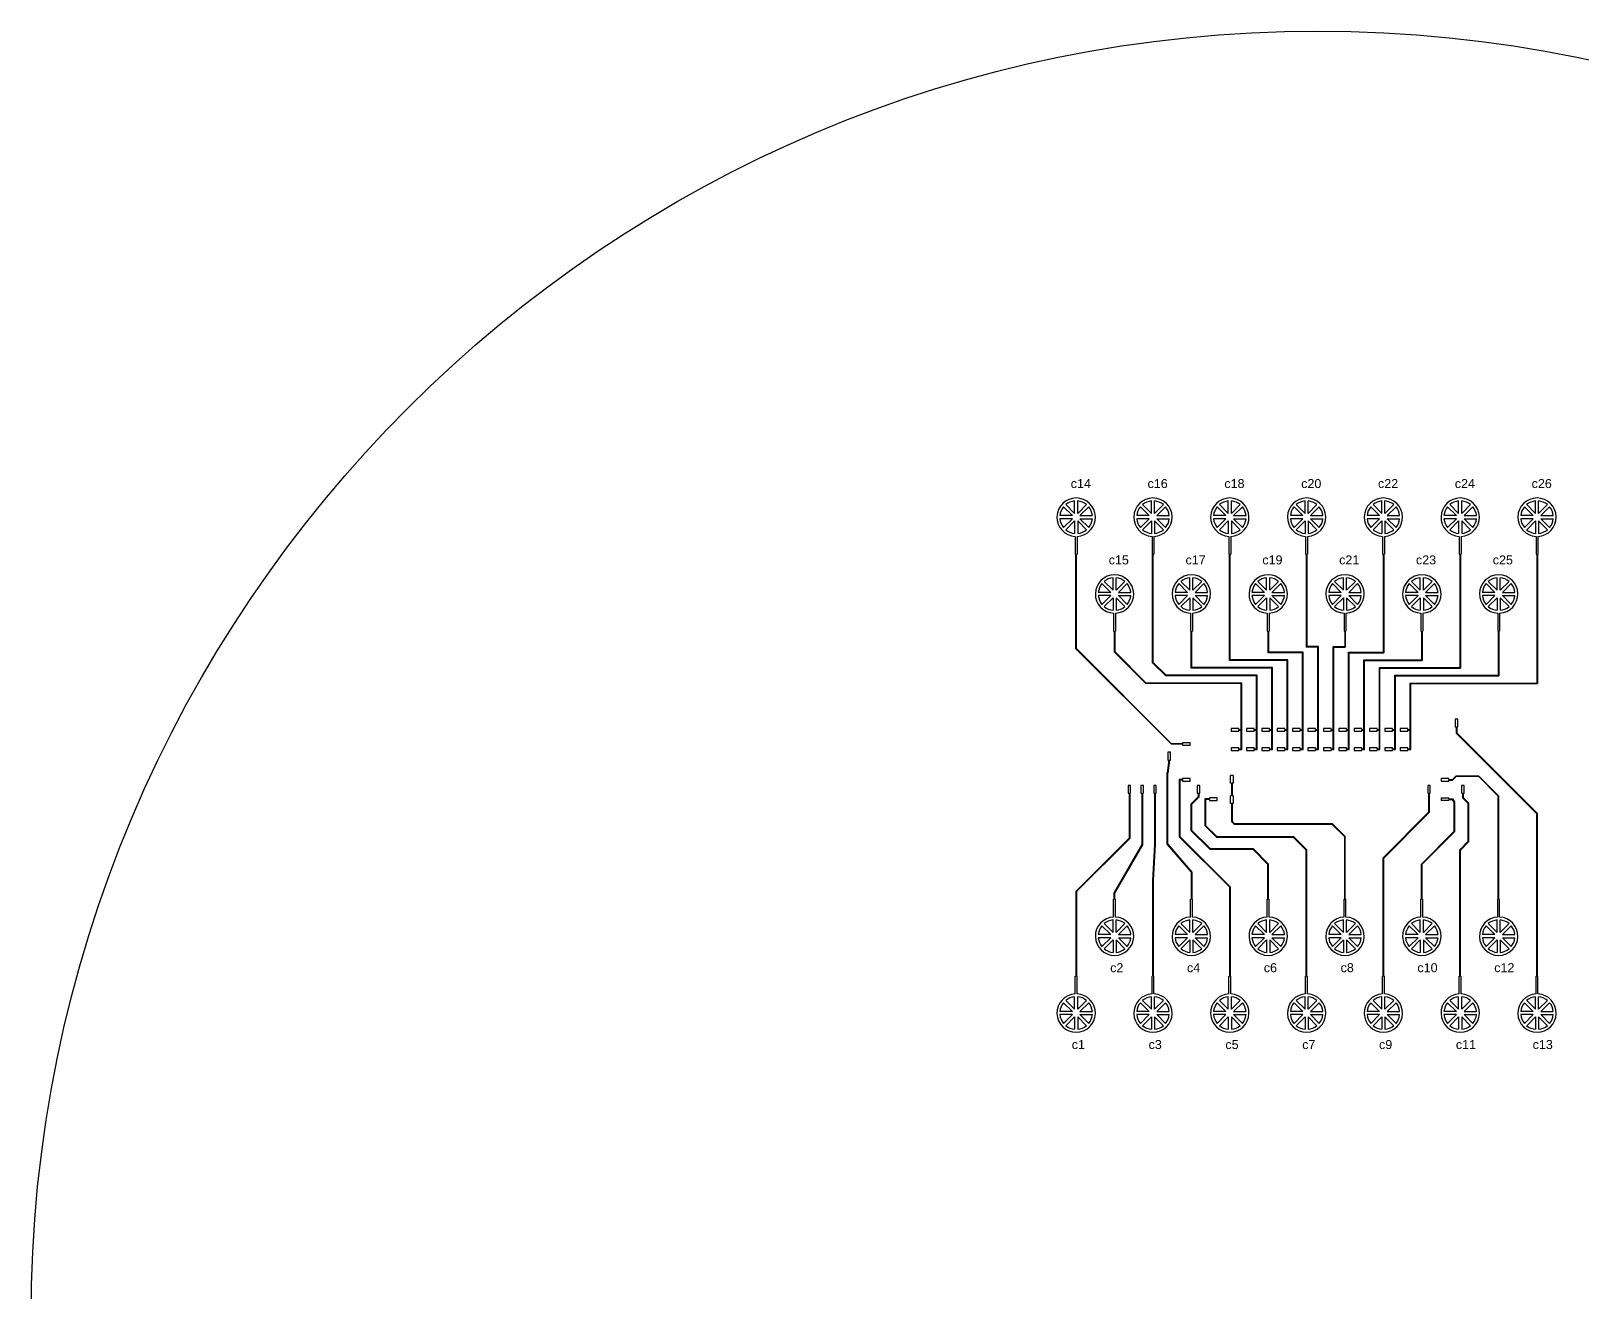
# Model space of a CAD drawing. Header units: millimetres. Extents: x 11250 to 361842, y 8473 to 110473.
# Drawn here: x 259842 to 321323, y 60511 to 110473 of the extents above; entities that cross this region are included whole.
import ezdxf

# ---------------------------------------------------------------- set-up
doc = ezdxf.new("R2010")
doc.units = ezdxf.units.MM
doc.layers.add('CLEAR', color=140, linetype='Continuous')
doc.layers.add('OPAQUE', color=10, linetype='Continuous')
doc.styles.get("Standard").update_dxf_attribs({"font": 'arial.ttf'})

msp = doc.modelspace()

# ---------------------------------------------------------------- linework, layer by layer
at = {"layer": 'CLEAR'}
for p, q in [((301234, 90450), (301234, 89744)), ((301310, 90450), (301310, 89744)), ((304279, 90450), (304279, 89744)), ((304355, 90450), (304355, 89744)), ((307324, 90450), (307324, 89744)), ((307400, 90450), (307400, 89744)), ((310369, 90450), (310369, 89744)), ((310445, 90450), (310445, 89744)), ((313414, 90450), (313414, 89744)), ((313490, 90450), (313490, 89744)), ((316459, 90450), (316459, 89744)), ((316535, 90450), (316535, 89744)), ((319504, 90450), (319504, 89744)), ((319580, 90450), (319580, 89744)), ((301234, 89744), (301260, 89744)), ((301260, 85997), (301260, 89744)), ((301285, 89744), (301310, 89744)), ((301285, 86008), (301285, 89744)), ((304279, 89744), (304305, 89744)), ((304305, 85441), (304305, 89744)), ((304330, 89744), (304355, 89744)), ((304330, 85451), (304330, 89744)), ((307324, 89744), (307350, 89744)), ((307350, 85527), (307350, 89744)), ((307375, 89744), (307400, 89744)), ((307375, 85553), (307375, 89744)), ((310369, 89744), (310395, 89744)), ((310395, 89744), (310395, 86060)), ((310420, 89744), (310445, 89744)), ((310420, 89744), (310420, 86085)), ((313414, 89744), (313440, 89744)), ((313440, 89744), (313440, 85857)), ((313465, 89744), (313490, 89744)), ((313465, 89744), (313465, 85832)), ((316459, 89744), (316485, 89744)), ((316485, 89744), (316485, 85248)), ((316510, 89744), (316535, 89744)), ((316510, 89744), (316510, 85223)), ((319504, 89744), (319530, 89744)), ((319530, 89744), (319530, 84639)), ((319555, 89744), (319580, 89744)), ((319555, 89744), (319555, 84614)), ((302757, 87405), (302757, 86699)), ((302833, 87405), (302833, 86699)), ((305802, 87405), (305802, 86699)), ((305878, 87405), (305878, 86699)), ((308847, 87405), (308847, 86699)), ((308923, 87405), (308923, 86699)), ((311892, 87405), (311892, 86699)), ((311968, 87405), (311968, 86699)), ((314937, 87405), (314937, 86699)), ((315013, 87405), (315013, 86699)), ((317982, 87405), (317982, 86699)), ((318058, 87405), (318058, 86699)), ((302757, 86699), (302782, 86699)), ((302782, 86699), (302782, 85872)), ((302807, 86699), (302833, 86699)), ((302807, 86699), (302807, 85882)), ((305802, 86699), (305827, 86699)), ((305827, 85223), (305827, 86699)), ((305852, 86699), (305878, 86699)), ((305852, 85248), (305852, 86699)), ((308847, 86699), (308872, 86699)), ((308872, 86699), (308872, 85832)), ((308897, 86699), (308923, 86699)), ((308897, 86699), (308897, 85857)), ((311892, 86699), (311917, 86699)), ((311917, 86699), (311917, 86085)), ((311942, 86699), (311968, 86699)), ((311942, 86699), (311942, 86060)), ((314937, 86699), (314962, 86699)), ((314962, 86699), (314962, 85553)), ((314987, 86699), (315013, 86699)), ((314987, 86699), (314987, 85527)), ((317982, 86699), (318007, 86699)), ((318007, 86699), (318007, 84944)), ((318032, 86699), (318058, 86699)), ((318032, 86699), (318032, 84918)), ((310880, 86085), (310420, 86085)), ((310880, 82008), (310880, 86085)), ((311464, 82794), (311464, 86085)), ((311464, 86085), (311917, 86085)), ((305046, 82211), (301260, 85997)), ((305057, 82236), (301285, 86008)), ((302782, 85872), (304040, 84614)), ((302807, 85882), (304051, 84639)), ((309637, 85527), (307350, 85527)), ((309662, 85553), (307375, 85553)), ((310246, 85832), (308872, 85832)), ((310271, 85857), (308897, 85857)), ((309637, 82794), (309637, 85527)), ((309662, 82008), (309662, 85553)), ((310246, 82794), (310246, 85832)), ((310271, 82008), (310271, 85857)), ((310855, 86060), (310395, 86060)), ((310855, 82794), (310855, 86060)), ((311489, 82008), (311489, 86060)), ((311489, 86060), (311942, 86060)), ((312073, 82794), (312073, 85857)), ((312073, 85857), (313440, 85857)), ((312098, 82008), (312098, 85832)), ((312098, 85832), (313465, 85832)), ((312682, 82794), (312682, 85553)), ((312682, 85553), (314962, 85553)), ((312707, 82008), (312707, 85527)), ((312707, 85527), (314987, 85527)), ((304827, 84918), (304305, 85441)), ((304837, 84944), (304330, 85451)), ((308419, 84918), (304827, 84918)), ((308444, 84944), (304837, 84944)), ((309028, 85223), (305827, 85223)), ((309053, 85248), (305852, 85248)), ((308419, 82794), (308419, 84918)), ((308444, 82008), (308444, 84944)), ((309028, 82794), (309028, 85223)), ((309053, 82008), (309053, 85248)), ((313291, 82794), (313291, 85248)), ((313291, 85248), (316485, 85248)), ((313316, 82008), (313316, 85223)), ((313316, 85223), (316510, 85223)), ((313900, 82794), (313900, 84944)), ((313900, 84944), (318007, 84944)), ((313925, 82008), (313925, 84918)), ((313925, 84918), (318032, 84918)), ((307810, 84614), (304040, 84614)), ((307836, 84639), (304051, 84639)), ((307810, 82794), (307810, 84614)), ((307835, 82008), (307836, 84639)), ((314509, 82794), (314509, 84639)), ((314509, 84639), (319530, 84639)), ((314534, 82008), (314535, 84614)), ((314535, 84614), (319555, 84614)), ((316399, 83213), (316298, 83213)), ((316298, 83213), (316298, 82909)), ((316399, 82909), (316399, 83213)), ((307721, 82832), (307417, 82832)), ((307417, 82832), (307417, 82731)), ((307417, 82731), (307721, 82731)), ((307721, 82794), (307721, 82832)), ((307721, 82794), (307810, 82794)), ((307721, 82731), (307721, 82769)), ((307721, 82769), (307810, 82769)), ((307810, 82033), (307810, 82769)), ((308330, 82832), (308026, 82832)), ((308026, 82832), (308026, 82731)), ((308026, 82731), (308330, 82731)), ((308330, 82794), (308330, 82832)), ((308330, 82794), (308419, 82794)), ((308330, 82731), (308330, 82769)), ((308330, 82769), (308419, 82769)), ((308419, 82033), (308419, 82769)), ((308939, 82832), (308635, 82832)), ((308635, 82832), (308635, 82731)), ((308635, 82731), (308939, 82731)), ((308939, 82794), (308939, 82832)), ((308939, 82794), (309028, 82794)), ((308939, 82731), (308939, 82769)), ((308939, 82769), (309028, 82769)), ((309028, 82033), (309028, 82769)), ((309548, 82832), (309244, 82832)), ((309244, 82832), (309244, 82731)), ((309244, 82731), (309548, 82731)), ((309548, 82794), (309548, 82832)), ((309548, 82794), (309637, 82794)), ((309548, 82731), (309548, 82769)), ((309548, 82769), (309637, 82769)), ((309637, 82033), (309637, 82769)), ((310157, 82832), (309853, 82832)), ((309853, 82832), (309853, 82731)), ((309853, 82731), (310157, 82731)), ((310157, 82794), (310157, 82832)), ((310157, 82794), (310246, 82794)), ((310157, 82731), (310157, 82769)), ((310157, 82769), (310246, 82769)), ((310246, 82033), (310246, 82769)), ((310766, 82832), (310462, 82832)), ((310462, 82832), (310462, 82731)), ((310462, 82731), (310766, 82731)), ((310766, 82794), (310766, 82832)), ((310766, 82794), (310855, 82794)), ((310766, 82731), (310766, 82769)), ((310766, 82769), (310855, 82769)), ((310855, 82033), (310855, 82769)), ((311375, 82832), (311071, 82832)), ((311071, 82832), (311071, 82731)), ((311071, 82731), (311375, 82731)), ((311375, 82794), (311375, 82832)), ((311375, 82794), (311464, 82794)), ((311375, 82731), (311375, 82769)), ((311375, 82769), (311464, 82769)), ((311464, 82033), (311464, 82769)), ((311984, 82832), (311680, 82832)), ((311680, 82832), (311680, 82731)), ((311680, 82731), (311984, 82731)), ((311984, 82794), (311984, 82832)), ((311984, 82794), (312073, 82794)), ((311984, 82731), (311984, 82769)), ((311984, 82769), (312073, 82769)), ((312073, 82033), (312073, 82769)), ((312593, 82832), (312289, 82832)), ((312289, 82832), (312289, 82731)), ((312289, 82731), (312593, 82731)), ((312593, 82794), (312593, 82832)), ((312593, 82794), (312682, 82794)), ((312593, 82731), (312593, 82769)), ((312593, 82769), (312682, 82769)), ((312682, 82033), (312682, 82769)), ((313202, 82832), (312898, 82832)), ((312898, 82832), (312898, 82731)), ((312898, 82731), (313202, 82731)), ((313202, 82794), (313202, 82832)), ((313202, 82794), (313291, 82794)), ((313202, 82731), (313202, 82769)), ((313202, 82769), (313291, 82769)), ((313291, 82033), (313291, 82769)), ((313811, 82832), (313507, 82832)), ((313507, 82832), (313507, 82731)), ((313507, 82731), (313811, 82731)), ((313811, 82794), (313811, 82832)), ((313811, 82794), (313900, 82794)), ((313811, 82731), (313811, 82769)), ((313811, 82769), (313900, 82769)), ((313900, 82033), (313900, 82769)), ((314420, 82832), (314116, 82832)), ((314116, 82832), (314116, 82731)), ((314116, 82731), (314420, 82731)), ((314420, 82794), (314420, 82832)), ((314420, 82794), (314509, 82794)), ((314420, 82731), (314420, 82769)), ((314420, 82769), (314509, 82769)), ((314509, 82033), (314509, 82769)), ((316298, 82909), (316336, 82909)), ((316336, 82909), (316336, 82655)), ((319530, 79461), (316336, 82655)), ((316361, 82909), (316399, 82909)), ((316361, 82909), (316361, 82665)), ((319555, 79472), (316361, 82665)), ((305006, 81894), (304904, 81894)), ((304904, 81894), (304904, 81589)), ((305006, 81589), (305006, 81894)), ((305488, 82211), (305046, 82211)), ((305488, 82236), (305057, 82236)), ((305488, 82274), (305488, 82236)), ((305793, 82274), (305488, 82274)), ((305488, 82211), (305488, 82173)), ((305488, 82173), (305793, 82173)), ((305793, 82173), (305793, 82274)), ((307721, 82071), (307417, 82071)), ((307417, 82071), (307417, 81970)), ((307417, 81970), (307721, 81970)), ((307721, 82033), (307721, 82071)), ((307721, 82033), (307810, 82033)), ((307721, 81970), (307721, 82008)), ((307721, 82008), (307835, 82008)), ((308330, 82071), (308026, 82071)), ((308026, 82071), (308026, 81970)), ((308026, 81970), (308330, 81970)), ((308330, 82033), (308330, 82071)), ((308330, 82033), (308419, 82033)), ((308330, 81970), (308330, 82008)), ((308330, 82008), (308444, 82008)), ((308939, 82071), (308635, 82071)), ((308635, 82071), (308635, 81970)), ((308635, 81970), (308939, 81970)), ((308939, 82033), (308939, 82071)), ((308939, 82033), (309028, 82033)), ((308939, 81970), (308939, 82008)), ((308939, 82008), (309053, 82008)), ((309548, 82071), (309244, 82071)), ((309244, 82071), (309244, 81970)), ((309244, 81970), (309548, 81970)), ((309548, 82033), (309548, 82071)), ((309548, 82033), (309637, 82033)), ((309548, 81970), (309548, 82008)), ((309548, 82008), (309662, 82008)), ((310157, 82071), (309853, 82071)), ((309853, 82071), (309853, 81970)), ((309853, 81970), (310157, 81970)), ((310157, 82033), (310157, 82071)), ((310157, 82033), (310246, 82033)), ((310157, 81970), (310157, 82008)), ((310157, 82008), (310271, 82008)), ((310766, 82071), (310462, 82071)), ((310462, 82071), (310462, 81970)), ((310462, 81970), (310766, 81970)), ((310766, 82033), (310766, 82071)), ((310766, 82033), (310855, 82033)), ((310766, 81970), (310766, 82008)), ((310766, 82008), (310880, 82008)), ((311375, 82071), (311071, 82071)), ((311071, 82071), (311071, 81970)), ((311071, 81970), (311375, 81970)), ((311375, 82033), (311375, 82071)), ((311375, 82033), (311464, 82033)), ((311375, 81970), (311375, 82008)), ((311375, 82008), (311489, 82008)), ((311984, 82071), (311680, 82071)), ((311680, 82071), (311680, 81970)), ((311680, 81970), (311984, 81970)), ((311984, 82033), (311984, 82071)), ((311984, 82033), (312073, 82033)), ((311984, 81970), (311984, 82008)), ((311984, 82008), (312098, 82008)), ((312593, 82071), (312289, 82071)), ((312289, 82071), (312289, 81970)), ((312289, 81970), (312593, 81970)), ((312593, 82033), (312593, 82071)), ((312593, 82033), (312682, 82033)), ((312593, 81970), (312593, 82008)), ((312593, 82008), (312707, 82008)), ((313202, 82071), (312898, 82071)), ((312898, 82071), (312898, 81970)), ((312898, 81970), (313202, 81970)), ((313202, 82033), (313202, 82071)), ((313202, 82033), (313291, 82033)), ((313202, 81970), (313202, 82008)), ((313202, 82008), (313316, 82008)), ((313811, 82071), (313507, 82071)), ((313507, 82071), (313507, 81970)), ((313507, 81970), (313811, 81970)), ((313811, 82033), (313811, 82071)), ((313811, 82033), (313900, 82033)), ((313811, 81970), (313811, 82008)), ((313811, 82008), (313925, 82008)), ((314420, 82071), (314116, 82071)), ((314116, 82071), (314116, 81970)), ((314116, 81970), (314420, 81970)), ((314420, 82033), (314420, 82071)), ((314420, 82033), (314509, 82033)), ((314420, 81970), (314420, 82008)), ((314420, 82008), (314534, 82008)), ((304943, 81589), (304884, 81076)), ((304904, 81589), (304943, 81589)), ((304968, 81586), (304909, 81074)), ((304968, 81589), (305006, 81589)), ((303433, 80574), (303331, 80574)), ((303331, 80574), (303331, 80270)), ((303433, 80270), (303433, 80574)), ((303940, 80574), (303839, 80574)), ((303839, 80574), (303839, 80270)), ((303940, 80270), (303940, 80574)), ((304448, 80574), (304346, 80574)), ((304346, 80574), (304346, 80270)), ((304448, 80270), (304448, 80574)), ((304884, 78242), (304884, 81076)), ((304909, 78251), (304909, 81074)), ((305361, 80815), (305361, 78546)), ((305488, 80815), (305361, 80815)), ((305488, 80790), (305387, 80790)), ((305387, 80790), (305387, 78557)), ((305488, 80853), (305488, 80815)), ((305793, 80853), (305488, 80853)), ((305488, 80790), (305488, 80752)), ((305488, 80752), (305793, 80752)), ((305793, 80752), (305793, 80853)), ((306173, 80574), (306072, 80574)), ((306072, 80574), (306072, 80270)), ((306173, 80270), (306173, 80574)), ((307391, 80676), (307391, 80980)), ((307493, 80980), (307391, 80980)), ((307429, 80676), (307391, 80676)), ((307429, 80676), (307429, 80168)), ((307493, 80676), (307455, 80676)), ((307455, 80676), (307455, 80168)), ((307493, 80980), (307493, 80676)), ((315308, 80574), (315207, 80574)), ((315207, 80574), (315207, 80270)), ((315308, 80270), (315308, 80574)), ((316044, 80853), (315740, 80853)), ((315740, 80853), (315740, 80752)), ((315740, 80752), (316044, 80752)), ((316044, 80815), (316044, 80853)), ((316044, 80815), (316186, 80815)), ((316044, 80752), (316044, 80790)), ((316044, 80790), (316196, 80790)), ((316186, 80815), (316338, 80967)), ((316196, 80790), (316349, 80942)), ((316338, 80967), (317227, 80967)), ((316349, 80942), (317217, 80942)), ((316653, 80574), (316552, 80574)), ((316552, 80574), (316552, 80270)), ((316653, 80270), (316653, 80574)), ((318007, 80152), (317217, 80942)), ((318032, 80162), (317227, 80967)), ((303331, 80270), (303369, 80270)), ((303369, 80270), (303369, 78493)), ((303395, 80270), (303433, 80270)), ((303395, 80270), (303395, 78483)), ((303839, 80270), (303877, 80270)), ((303877, 80270), (303877, 78240)), ((303902, 80270), (303940, 80270)), ((303902, 80270), (303902, 78233)), ((304346, 80270), (304384, 80270)), ((304384, 80270), (304384, 78240)), ((304410, 80270), (304448, 80270)), ((304410, 80270), (304410, 78239)), ((306110, 80128), (305823, 79841)), ((306135, 80117), (305848, 79830)), ((306072, 80270), (306110, 80270)), ((306110, 80270), (306110, 80128)), ((306135, 80270), (306173, 80270)), ((306135, 80270), (306135, 80117)), ((306554, 80054), (306376, 80054)), ((306376, 80054), (306376, 78988)), ((306554, 80028), (306402, 80028)), ((306402, 80028), (306402, 78999)), ((306554, 80092), (306554, 80054)), ((306858, 80092), (306554, 80092)), ((306554, 80028), (306554, 79990)), ((306554, 79990), (306858, 79990)), ((306858, 79990), (306858, 80092)), ((307391, 79864), (307391, 80168)), ((307429, 80168), (307391, 80168)), ((307493, 80168), (307455, 80168)), ((307493, 80168), (307493, 79864)), ((315207, 80270), (315245, 80270)), ((315245, 80270), (315245, 79519)), ((315270, 80270), (315308, 80270)), ((315270, 80270), (315270, 79508)), ((315740, 80092), (316044, 80092)), ((315740, 80092), (315740, 79990)), ((316044, 79990), (315740, 79990)), ((316044, 80054), (316044, 80092)), ((316044, 80054), (316196, 80054)), ((316044, 79990), (316044, 80028)), ((316044, 80028), (316182, 80028)), ((316182, 80028), (316247, 79915)), ((316196, 80054), (316272, 79922)), ((316552, 80270), (316590, 80270)), ((316590, 80270), (316590, 80092)), ((316590, 80092), (316805, 79877)), ((316615, 80270), (316653, 80270)), ((316615, 80270), (316615, 80102)), ((316615, 80102), (316830, 79887)), ((318007, 76073), (318007, 80152)), ((318032, 76073), (318032, 80162)), ((305823, 79841), (305823, 78800)), ((305848, 79830), (305848, 78810)), ((307429, 79864), (307391, 79864)), ((307429, 79864), (307429, 79153)), ((307493, 79864), (307455, 79864)), ((307455, 79864), (307455, 79164)), ((315245, 79519), (313440, 77714)), ((315270, 79508), (313465, 77703)), ((316247, 79915), (316247, 78752)), ((316272, 79922), (316272, 78741)), ((316805, 79877), (316805, 78354)), ((316830, 79887), (316830, 78344)), ((319530, 73028), (319530, 79461)), ((319555, 73028), (319555, 79472)), ((305823, 78800), (306572, 78051)), ((305848, 78810), (306582, 78076)), ((306376, 78988), (306832, 78532)), ((306402, 78999), (306843, 78557)), ((306402, 78963), (306832, 78532)), ((307531, 79052), (307429, 79153)), ((307541, 79077), (307455, 79164)), ((307531, 79052), (311410, 79052)), ((307541, 79077), (311420, 79077)), ((311410, 79052), (311917, 78544)), ((311420, 79077), (311942, 78555)), ((316247, 78752), (314962, 77467)), ((316272, 78741), (314987, 77456)), ((303369, 78493), (301260, 76384)), ((303395, 78483), (301285, 76373)), ((303877, 78240), (302782, 76343)), ((303902, 78233), (302807, 76337)), ((304384, 78240), (304305, 76809)), ((304410, 78239), (304330, 76808)), ((304884, 78242), (305827, 77140)), ((304909, 78251), (305852, 77150)), ((305361, 78546), (307350, 76558)), ((305387, 78557), (307375, 76568)), ((306832, 78532), (309877, 78532)), ((306843, 78557), (309888, 78557)), ((309877, 78532), (310395, 78015)), ((309888, 78557), (310420, 78025)), ((311917, 76073), (311917, 78544)), ((311942, 76073), (311942, 78555)), ((316805, 78354), (316485, 78034)), ((316830, 78344), (316510, 78023)), ((306572, 78051), (308276, 78051)), ((306582, 78076), (308286, 78076)), ((308276, 78051), (308872, 77455)), ((308286, 78076), (308897, 77465)), ((310395, 73028), (310395, 78015)), ((310420, 73028), (310420, 78025)), ((313440, 73028), (313440, 77714)), ((313465, 73028), (313465, 77703)), ((314962, 76073), (314962, 77467)), ((316485, 73028), (316485, 78034)), ((316510, 73028), (316510, 78023)), ((305827, 77140), (305827, 76073)), ((305852, 77150), (305852, 76073)), ((308872, 76073), (308872, 77455)), ((308897, 76073), (308897, 77465)), ((314987, 76073), (314987, 77456)), ((301260, 76384), (301260, 73028)), ((301285, 76373), (301285, 73028)), ((302782, 76073), (302782, 76343)), ((302807, 76073), (302807, 76337)), ((304305, 76809), (304305, 73028)), ((304330, 76806), (304330, 73028)), ((307350, 76558), (307350, 73028)), ((307375, 76568), (307375, 73028)), ((302757, 76073), (302782, 76073)), ((302757, 75367), (302757, 76073)), ((302807, 76073), (302833, 76073)), ((302833, 75367), (302833, 76073)), ((305802, 76073), (305827, 76073)), ((305802, 75367), (305802, 76073)), ((305852, 76073), (305878, 76073)), ((305878, 75367), (305878, 76073)), ((308847, 76073), (308872, 76073)), ((308847, 75367), (308847, 76073)), ((308897, 76073), (308923, 76073)), ((308923, 75367), (308923, 76073)), ((311892, 76073), (311917, 76073)), ((311892, 75367), (311892, 76073)), ((311942, 76073), (311968, 76073)), ((311968, 75367), (311968, 76073)), ((314937, 76073), (314962, 76073)), ((314937, 75367), (314937, 76073)), ((314987, 76073), (315013, 76073)), ((315013, 75367), (315013, 76073)), ((317982, 76073), (318007, 76073)), ((317982, 75367), (317982, 76073)), ((318032, 76073), (318058, 76073)), ((318058, 75367), (318058, 76073)), ((301234, 72322), (301234, 73028)), ((301234, 73028), (301260, 73028)), ((301285, 73028), (301310, 73028)), ((301310, 72322), (301310, 73028)), ((304279, 73028), (304305, 73028)), ((304279, 72322), (304279, 73028)), ((304330, 73028), (304355, 73028)), ((304355, 72322), (304355, 73028)), ((307324, 73028), (307350, 73028)), ((307324, 72322), (307324, 73028)), ((307375, 73028), (307400, 73028)), ((307400, 72322), (307400, 73028)), ((310369, 73028), (310395, 73028)), ((310369, 72322), (310369, 73028)), ((310420, 73028), (310445, 73028)), ((310445, 72322), (310445, 73028)), ((313414, 73028), (313440, 73028)), ((313414, 72322), (313414, 73028)), ((313465, 73028), (313490, 73028)), ((313490, 72322), (313490, 73028)), ((316459, 73028), (316485, 73028)), ((316459, 72322), (316459, 73028)), ((316510, 73028), (316535, 73028)), ((316535, 72322), (316535, 73028)), ((319504, 73028), (319530, 73028)), ((319504, 72322), (319504, 73028)), ((319555, 73028), (319580, 73028)), ((319580, 72322), (319580, 73028))]:
    msp.add_line(p, q, dxfattribs=at)
for centre, start, end in [((301272, 91210), 272.86598, 267.13402), ((304317, 91210), 272.86598, 267.13402), ((307362, 91210), 272.86598, 267.13402), ((310407, 91210), 272.86598, 267.13402), ((313452, 91210), 272.86598, 267.13402), ((316497, 91210), 272.86598, 267.13402), ((319542, 91210), 272.86598, 267.13402), ((302795, 88165), 272.86598, 267.13402), ((305840, 88165), 272.86598, 267.13402), ((308885, 88165), 272.86598, 267.13402), ((311930, 88165), 272.86598, 267.13402), ((314975, 88165), 272.86598, 267.13402), ((318020, 88165), 272.86598, 267.13402), ((302795, 74607), 92.86598, 87.13402), ((305840, 74607), 92.86598, 87.13402), ((308885, 74607), 92.86598, 87.13402), ((311930, 74607), 92.86598, 87.13402), ((314975, 74607), 92.86598, 87.13402), ((318020, 74607), 92.86598, 87.13402), ((301272, 71562), 92.86598, 87.13402), ((304317, 71562), 92.86598, 87.13402), ((307362, 71562), 92.86598, 87.13402), ((310407, 71562), 92.86598, 87.13402), ((313452, 71562), 92.86598, 87.13402), ((316497, 71562), 92.86598, 87.13402), ((319542, 71562), 92.86598, 87.13402)]:
    msp.add_arc(centre, 761, start, end, dxfattribs=at)
at = {"layer": 'OPAQUE'}
for p, q in [((301122, 91273), (300773, 91622)), ((301210, 91361), (300861, 91710)), ((301210, 91361), (301210, 91854)), ((301334, 91361), (301334, 91854)), ((301334, 91361), (301684, 91710)), ((301422, 91273), (301772, 91622)), ((304167, 91273), (303818, 91622)), ((304255, 91361), (303906, 91710)), ((304255, 91361), (304255, 91854)), ((304379, 91361), (304379, 91854)), ((304379, 91361), (304729, 91710)), ((304467, 91273), (304817, 91622)), ((307212, 91273), (306863, 91622)), ((307300, 91361), (306951, 91710)), ((307300, 91361), (307300, 91854)), ((307424, 91361), (307424, 91854)), ((307424, 91361), (307774, 91710)), ((307512, 91273), (307862, 91622)), ((310257, 91273), (309908, 91622)), ((310345, 91361), (309996, 91710)), ((310345, 91361), (310345, 91854)), ((310469, 91361), (310469, 91854)), ((310469, 91361), (310819, 91710)), ((310557, 91273), (310907, 91622)), ((313302, 91273), (312953, 91622)), ((313390, 91361), (313041, 91710)), ((313390, 91361), (313390, 91854)), ((313514, 91361), (313514, 91854)), ((313514, 91361), (313864, 91710)), ((313602, 91273), (313952, 91622)), ((316347, 91273), (315998, 91622)), ((316435, 91361), (316086, 91710)), ((316435, 91361), (316435, 91854)), ((316559, 91361), (316559, 91854)), ((316559, 91361), (316909, 91710)), ((316647, 91273), (316997, 91622)), ((319392, 91273), (319043, 91622)), ((319480, 91361), (319131, 91710)), ((319480, 91361), (319480, 91854)), ((319604, 91361), (319604, 91854)), ((319604, 91361), (319954, 91710)), ((319692, 91273), (320042, 91622)), ((301122, 91273), (300628, 91273)), ((301122, 91148), (300628, 91148)), ((301122, 91148), (300773, 90799)), ((301210, 91060), (300861, 90711)), ((301210, 91060), (301210, 90566)), ((301334, 91060), (301334, 90566)), ((301334, 91060), (301684, 90711)), ((301422, 91273), (301916, 91273)), ((301422, 91148), (301916, 91148)), ((301422, 91148), (301772, 90799)), ((304167, 91273), (303673, 91273)), ((304167, 91148), (303673, 91148)), ((304167, 91148), (303818, 90799)), ((304255, 91060), (303906, 90711)), ((304255, 91060), (304255, 90566)), ((304379, 91060), (304379, 90566)), ((304379, 91060), (304729, 90711)), ((304467, 91273), (304961, 91273)), ((304467, 91148), (304961, 91148)), ((304467, 91148), (304817, 90799)), ((307212, 91273), (306718, 91273)), ((307212, 91148), (306718, 91148)), ((307212, 91148), (306863, 90799)), ((307300, 91060), (306951, 90711)), ((307300, 91060), (307300, 90566)), ((307424, 91060), (307424, 90566)), ((307424, 91060), (307774, 90711)), ((307512, 91273), (308006, 91273)), ((307512, 91148), (308006, 91148)), ((307512, 91148), (307862, 90799)), ((310257, 91273), (309763, 91273)), ((310257, 91148), (309763, 91148)), ((310257, 91148), (309908, 90799)), ((310345, 91060), (309996, 90711)), ((310345, 91060), (310345, 90566)), ((310469, 91060), (310469, 90566)), ((310469, 91060), (310819, 90711)), ((310557, 91273), (311051, 91273)), ((310557, 91148), (311051, 91148)), ((310557, 91148), (310907, 90799)), ((313302, 91273), (312808, 91273)), ((313302, 91148), (312808, 91148)), ((313302, 91148), (312953, 90799)), ((313390, 91060), (313041, 90711)), ((313390, 91060), (313390, 90566)), ((313514, 91060), (313514, 90566)), ((313514, 91060), (313864, 90711)), ((313602, 91273), (314096, 91273)), ((313602, 91148), (314096, 91148)), ((313602, 91148), (313952, 90799)), ((316347, 91273), (315853, 91273)), ((316347, 91148), (315853, 91148)), ((316347, 91148), (315998, 90799)), ((316435, 91060), (316086, 90711)), ((316435, 91060), (316435, 90566)), ((316559, 91060), (316559, 90566)), ((316559, 91060), (316909, 90711)), ((316647, 91273), (317141, 91273)), ((316647, 91148), (317141, 91148)), ((316647, 91148), (316997, 90799)), ((319392, 91273), (318898, 91273)), ((319392, 91148), (318898, 91148)), ((319392, 91148), (319043, 90799)), ((319480, 91060), (319131, 90711)), ((319480, 91060), (319480, 90566)), ((319604, 91060), (319604, 90566)), ((319604, 91060), (319954, 90711)), ((319692, 91273), (320186, 91273)), ((319692, 91148), (320186, 91148)), ((319692, 91148), (320042, 90799)), ((302645, 88228), (302295, 88577)), ((302733, 88316), (302383, 88665)), ((302733, 88316), (302733, 88809)), ((302857, 88316), (302857, 88809)), ((302857, 88316), (303206, 88665)), ((302945, 88228), (303294, 88577)), ((305690, 88228), (305340, 88577)), ((305778, 88316), (305428, 88665)), ((305778, 88316), (305778, 88809)), ((305902, 88316), (305902, 88809)), ((305902, 88316), (306251, 88665)), ((305990, 88228), (306339, 88577)), ((308735, 88228), (308385, 88577)), ((308823, 88316), (308473, 88665)), ((308823, 88316), (308823, 88809)), ((308947, 88316), (308947, 88809)), ((308947, 88316), (309296, 88665)), ((309035, 88228), (309384, 88577)), ((311780, 88228), (311430, 88577)), ((311868, 88316), (311518, 88665)), ((311868, 88316), (311868, 88809)), ((311992, 88316), (311992, 88809)), ((311992, 88316), (312341, 88665)), ((312080, 88228), (312429, 88577)), ((314825, 88228), (314475, 88577)), ((314913, 88316), (314563, 88665)), ((314913, 88316), (314913, 88809)), ((315037, 88316), (315037, 88809)), ((315037, 88316), (315386, 88665)), ((315125, 88228), (315474, 88577)), ((317870, 88228), (317520, 88577)), ((317958, 88316), (317608, 88665)), ((317958, 88316), (317958, 88809)), ((318082, 88316), (318082, 88809)), ((318082, 88316), (318431, 88665)), ((318170, 88228), (318519, 88577)), ((302645, 88228), (302151, 88228)), ((302645, 88103), (302151, 88103)), ((302645, 88103), (302295, 87754)), ((302733, 88015), (302383, 87666)), ((302733, 88015), (302733, 87521)), ((302857, 88015), (302857, 87521)), ((302857, 88015), (303206, 87666)), ((302945, 88228), (303439, 88228)), ((302945, 88103), (303439, 88103)), ((302945, 88103), (303294, 87754)), ((305690, 88228), (305196, 88228)), ((305690, 88103), (305196, 88103)), ((305690, 88103), (305340, 87754)), ((305778, 88015), (305428, 87666)), ((305778, 88015), (305778, 87521)), ((305902, 88015), (305902, 87521)), ((305902, 88015), (306251, 87666)), ((305990, 88228), (306484, 88228)), ((305990, 88103), (306484, 88103)), ((305990, 88103), (306339, 87754)), ((308735, 88228), (308241, 88228)), ((308735, 88103), (308241, 88103)), ((308735, 88103), (308385, 87754)), ((308823, 88015), (308473, 87666)), ((308823, 88015), (308823, 87521)), ((308947, 88015), (308947, 87521)), ((308947, 88015), (309296, 87666)), ((309035, 88228), (309529, 88228)), ((309035, 88103), (309529, 88103)), ((309035, 88103), (309384, 87754)), ((311780, 88228), (311286, 88228)), ((311780, 88103), (311286, 88103)), ((311780, 88103), (311430, 87754)), ((311868, 88015), (311518, 87666)), ((311868, 88015), (311868, 87521)), ((311992, 88015), (311992, 87521)), ((311992, 88015), (312341, 87666)), ((312080, 88228), (312574, 88228)), ((312080, 88103), (312574, 88103)), ((312080, 88103), (312429, 87754)), ((314825, 88228), (314331, 88228)), ((314825, 88103), (314331, 88103)), ((314825, 88103), (314475, 87754)), ((314913, 88015), (314563, 87666)), ((314913, 88015), (314913, 87521)), ((315037, 88015), (315037, 87521)), ((315037, 88015), (315386, 87666)), ((315125, 88228), (315619, 88228)), ((315125, 88103), (315619, 88103)), ((315125, 88103), (315474, 87754)), ((317870, 88228), (317376, 88228)), ((317870, 88103), (317376, 88103)), ((317870, 88103), (317520, 87754)), ((317958, 88015), (317608, 87666)), ((317958, 88015), (317958, 87521)), ((318082, 88015), (318082, 87521)), ((318082, 88015), (318431, 87666)), ((318170, 88228), (318664, 88228)), ((318170, 88103), (318664, 88103)), ((318170, 88103), (318519, 87754)), ((302645, 74669), (302295, 75018)), ((302733, 74757), (302383, 75106)), ((302733, 74757), (302733, 75251)), ((302857, 74757), (302857, 75251)), ((302857, 74757), (303206, 75106)), ((302945, 74669), (303294, 75018)), ((305690, 74669), (305340, 75018)), ((305778, 74757), (305428, 75106)), ((305778, 74757), (305778, 75251)), ((305902, 74757), (305902, 75251)), ((305902, 74757), (306251, 75106)), ((305990, 74669), (306339, 75018)), ((308735, 74669), (308385, 75018)), ((308823, 74757), (308473, 75106)), ((308823, 74757), (308823, 75251)), ((308947, 74757), (308947, 75251)), ((308947, 74757), (309296, 75106)), ((309035, 74669), (309384, 75018)), ((311780, 74669), (311430, 75018)), ((311868, 74757), (311518, 75106)), ((311868, 74757), (311868, 75251)), ((311992, 74757), (311992, 75251)), ((311992, 74757), (312341, 75106)), ((312080, 74669), (312429, 75018)), ((314825, 74669), (314475, 75018)), ((314913, 74757), (314563, 75106)), ((314913, 74757), (314913, 75251)), ((315037, 74757), (315037, 75251)), ((315037, 74757), (315386, 75106)), ((315125, 74669), (315474, 75018)), ((317870, 74669), (317520, 75018)), ((317958, 74757), (317608, 75106)), ((317958, 74757), (317958, 75251)), ((318082, 74757), (318082, 75251)), ((318082, 74757), (318431, 75106)), ((318170, 74669), (318519, 75018)), ((302645, 74669), (302151, 74669)), ((302645, 74545), (302151, 74545)), ((302645, 74545), (302295, 74195)), ((302733, 74457), (302383, 74107)), ((302733, 74457), (302733, 73963)), ((302857, 74457), (302857, 73963)), ((302857, 74457), (303206, 74107)), ((302945, 74669), (303439, 74669)), ((302945, 74545), (303439, 74545)), ((302945, 74545), (303294, 74195)), ((305690, 74669), (305196, 74669)), ((305690, 74545), (305196, 74545)), ((305690, 74545), (305340, 74195)), ((305778, 74457), (305428, 74107)), ((305778, 74457), (305778, 73963)), ((305902, 74457), (305902, 73963)), ((305902, 74457), (306251, 74107)), ((305990, 74669), (306484, 74669)), ((305990, 74545), (306484, 74545)), ((305990, 74545), (306339, 74195)), ((308735, 74669), (308241, 74669)), ((308735, 74545), (308241, 74545)), ((308735, 74545), (308385, 74195)), ((308823, 74457), (308473, 74107)), ((308823, 74457), (308823, 73963)), ((308947, 74457), (308947, 73963)), ((308947, 74457), (309296, 74107)), ((309035, 74669), (309529, 74669)), ((309035, 74545), (309529, 74545)), ((309035, 74545), (309384, 74195)), ((311780, 74669), (311286, 74669)), ((311780, 74545), (311286, 74545)), ((311780, 74545), (311430, 74195)), ((311868, 74457), (311518, 74107)), ((311868, 74457), (311868, 73963)), ((311992, 74457), (311992, 73963)), ((311992, 74457), (312341, 74107)), ((312080, 74669), (312574, 74669)), ((312080, 74545), (312574, 74545)), ((312080, 74545), (312429, 74195)), ((314825, 74669), (314331, 74669)), ((314825, 74545), (314331, 74545)), ((314825, 74545), (314475, 74195)), ((314913, 74457), (314563, 74107)), ((314913, 74457), (314913, 73963)), ((315037, 74457), (315037, 73963)), ((315037, 74457), (315386, 74107)), ((315125, 74669), (315619, 74669)), ((315125, 74545), (315619, 74545)), ((315125, 74545), (315474, 74195)), ((317870, 74669), (317376, 74669)), ((317870, 74545), (317376, 74545)), ((317870, 74545), (317520, 74195)), ((317958, 74457), (317608, 74107)), ((317958, 74457), (317958, 73963)), ((318082, 74457), (318082, 73963)), ((318082, 74457), (318431, 74107)), ((318170, 74669), (318664, 74669)), ((318170, 74545), (318664, 74545)), ((318170, 74545), (318519, 74195)), ((301122, 71624), (300773, 71973)), ((301210, 71712), (300861, 72061)), ((301210, 71712), (301210, 72206)), ((301334, 71712), (301334, 72206)), ((301334, 71712), (301684, 72061)), ((301422, 71624), (301772, 71973)), ((304167, 71624), (303818, 71973)), ((304255, 71712), (303906, 72061)), ((304255, 71712), (304255, 72206)), ((304379, 71712), (304379, 72206)), ((304379, 71712), (304729, 72061)), ((304467, 71624), (304817, 71973)), ((307212, 71624), (306863, 71973)), ((307300, 71712), (306951, 72061)), ((307300, 71712), (307300, 72206)), ((307424, 71712), (307424, 72206)), ((307424, 71712), (307774, 72061)), ((307512, 71624), (307862, 71973)), ((310257, 71624), (309908, 71973)), ((310345, 71712), (309996, 72061)), ((310345, 71712), (310345, 72206)), ((310469, 71712), (310469, 72206)), ((310469, 71712), (310819, 72061)), ((310557, 71624), (310907, 71973)), ((313302, 71624), (312953, 71973)), ((313390, 71712), (313041, 72061)), ((313390, 71712), (313390, 72206)), ((313514, 71712), (313514, 72206)), ((313514, 71712), (313864, 72061)), ((313602, 71624), (313952, 71973)), ((316347, 71624), (315998, 71973)), ((316435, 71712), (316086, 72061)), ((316435, 71712), (316435, 72206)), ((316559, 71712), (316559, 72206)), ((316559, 71712), (316909, 72061)), ((316647, 71624), (316997, 71973)), ((319392, 71624), (319043, 71973)), ((319480, 71712), (319131, 72061)), ((319480, 71712), (319480, 72206)), ((319604, 71712), (319604, 72206)), ((319604, 71712), (319954, 72061)), ((319692, 71624), (320042, 71973)), ((301122, 71624), (300628, 71624)), ((301122, 71500), (300628, 71500)), ((301122, 71500), (300773, 71150)), ((301210, 71412), (300861, 71062)), ((301210, 71412), (301210, 70918)), ((301334, 71412), (301334, 70918)), ((301334, 71412), (301684, 71062)), ((301422, 71624), (301916, 71624)), ((301422, 71500), (301916, 71500)), ((301422, 71500), (301772, 71150)), ((304167, 71624), (303673, 71624)), ((304167, 71500), (303673, 71500)), ((304167, 71500), (303818, 71150)), ((304255, 71412), (303906, 71062)), ((304255, 71412), (304255, 70918)), ((304379, 71412), (304379, 70918)), ((304379, 71412), (304729, 71062)), ((304467, 71624), (304961, 71624)), ((304467, 71500), (304961, 71500)), ((304467, 71500), (304817, 71150)), ((307212, 71624), (306718, 71624)), ((307212, 71500), (306718, 71500)), ((307212, 71500), (306863, 71150)), ((307300, 71412), (306951, 71062)), ((307300, 71412), (307300, 70918)), ((307424, 71412), (307424, 70918)), ((307424, 71412), (307774, 71062)), ((307512, 71624), (308006, 71624)), ((307512, 71500), (308006, 71500)), ((307512, 71500), (307862, 71150)), ((310257, 71624), (309763, 71624)), ((310257, 71500), (309763, 71500)), ((310257, 71500), (309908, 71150)), ((310345, 71412), (309996, 71062)), ((310345, 71412), (310345, 70918)), ((310469, 71412), (310469, 70918)), ((310469, 71412), (310819, 71062)), ((310557, 71624), (311051, 71624)), ((310557, 71500), (311051, 71500)), ((310557, 71500), (310907, 71150)), ((313302, 71624), (312808, 71624)), ((313302, 71500), (312808, 71500)), ((313302, 71500), (312953, 71150)), ((313390, 71412), (313041, 71062)), ((313390, 71412), (313390, 70918)), ((313514, 71412), (313514, 70918)), ((313514, 71412), (313864, 71062)), ((313602, 71624), (314096, 71624)), ((313602, 71500), (314096, 71500)), ((313602, 71500), (313952, 71150)), ((316347, 71624), (315853, 71624)), ((316347, 71500), (315853, 71500)), ((316347, 71500), (315998, 71150)), ((316435, 71412), (316086, 71062)), ((316435, 71412), (316435, 70918)), ((316559, 71412), (316559, 70918)), ((316559, 71412), (316909, 71062)), ((316647, 71624), (317141, 71624)), ((316647, 71500), (317141, 71500)), ((316647, 71500), (316997, 71150)), ((319392, 71624), (318898, 71624)), ((319392, 71500), (318898, 71500)), ((319392, 71500), (319043, 71150)), ((319480, 71412), (319131, 71062)), ((319480, 71412), (319480, 70918)), ((319604, 71412), (319604, 70918)), ((319604, 71412), (319954, 71062)), ((319692, 71624), (320186, 71624)), ((319692, 71500), (320186, 71500)), ((319692, 71500), (320042, 71150))]:
    msp.add_line(p, q, dxfattribs=at)
msp.add_circle((310842, 59473), 51000, dxfattribs=at)
for centre, start, end in [((301272, 91210), 140.51773, 174.48227), ((301272, 91210), 95.51773, 129.48227), ((301272, 91210), 50.51773, 84.48227), ((301272, 91210), 5.51773, 39.48227), ((304317, 91210), 140.51773, 174.48227), ((304317, 91210), 95.51773, 129.48227), ((304317, 91210), 50.51773, 84.48227), ((304317, 91210), 5.51773, 39.48227), ((307362, 91210), 140.51773, 174.48227), ((307362, 91210), 95.51773, 129.48227), ((307362, 91210), 50.51773, 84.48227), ((307362, 91210), 5.51773, 39.48227), ((310407, 91210), 140.51773, 174.48227), ((310407, 91210), 95.51773, 129.48227), ((310407, 91210), 50.51773, 84.48227), ((310407, 91210), 5.51773, 39.48227), ((313452, 91210), 140.51773, 174.48227), ((313452, 91210), 95.51773, 129.48227), ((313452, 91210), 50.51773, 84.48227), ((313452, 91210), 5.51773, 39.48227), ((316497, 91210), 140.51773, 174.48227), ((316497, 91210), 95.51773, 129.48227), ((316497, 91210), 50.51773, 84.48227), ((316497, 91210), 5.51773, 39.48227), ((319542, 91210), 140.51773, 174.48227), ((319542, 91210), 95.51773, 129.48227), ((319542, 91210), 50.51773, 84.48227), ((319542, 91210), 5.51773, 39.48227), ((301272, 91210), 185.51773, 219.48227), ((301272, 91210), 320.51773, 354.48227), ((304317, 91210), 185.51773, 219.48227), ((304317, 91210), 320.51773, 354.48227), ((307362, 91210), 185.51773, 219.48227), ((307362, 91210), 320.51773, 354.48227), ((310407, 91210), 185.51773, 219.48227), ((310407, 91210), 320.51773, 354.48227), ((313452, 91210), 185.51773, 219.48227), ((313452, 91210), 320.51773, 354.48227), ((316497, 91210), 185.51773, 219.48227), ((316497, 91210), 320.51773, 354.48227), ((319542, 91210), 185.51773, 219.48227), ((319542, 91210), 320.51773, 354.48227), ((301272, 91210), 230.51773, 264.48227), ((301272, 91210), 275.51773, 309.48227), ((304317, 91210), 230.51773, 264.48227), ((304317, 91210), 275.51773, 309.48227), ((307362, 91210), 230.51773, 264.48227), ((307362, 91210), 275.51773, 309.48227), ((310407, 91210), 230.51773, 264.48227), ((310407, 91210), 275.51773, 309.48227), ((313452, 91210), 230.51773, 264.48227), ((313452, 91210), 275.51773, 309.48227), ((316497, 91210), 230.51773, 264.48227), ((316497, 91210), 275.51773, 309.48227), ((319542, 91210), 230.51773, 264.48227), ((319542, 91210), 275.51773, 309.48227), ((302795, 88165), 140.51773, 174.48227), ((302795, 88165), 95.51773, 129.48227), ((302795, 88165), 50.51773, 84.48227), ((302795, 88165), 5.51773, 39.48227), ((305840, 88165), 140.51773, 174.48227), ((305840, 88165), 95.51773, 129.48227), ((305840, 88165), 50.51773, 84.48227), ((305840, 88165), 5.51773, 39.48227), ((308885, 88165), 140.51773, 174.48227), ((308885, 88165), 95.51773, 129.48227), ((308885, 88165), 50.51773, 84.48227), ((308885, 88165), 5.51773, 39.48227), ((311930, 88165), 140.51773, 174.48227), ((311930, 88165), 95.51773, 129.48227), ((311930, 88165), 50.51773, 84.48227), ((311930, 88165), 5.51773, 39.48227), ((314975, 88165), 140.51773, 174.48227), ((314975, 88165), 95.51773, 129.48227), ((314975, 88165), 50.51773, 84.48227), ((314975, 88165), 5.51773, 39.48227), ((318020, 88165), 140.51773, 174.48227), ((318020, 88165), 95.51773, 129.48227), ((318020, 88165), 50.51773, 84.48227), ((318020, 88165), 5.51773, 39.48227), ((302795, 88165), 185.51773, 219.48227), ((302795, 88165), 320.51773, 354.48227), ((305840, 88165), 185.51773, 219.48227), ((305840, 88165), 320.51773, 354.48227), ((308885, 88165), 185.51773, 219.48227), ((308885, 88165), 320.51773, 354.48227), ((311930, 88165), 185.51773, 219.48227), ((311930, 88165), 320.51773, 354.48227), ((314975, 88165), 185.51773, 219.48227), ((314975, 88165), 320.51773, 354.48227), ((318020, 88165), 185.51773, 219.48227), ((318020, 88165), 320.51773, 354.48227), ((302795, 88165), 230.51773, 264.48227), ((302795, 88165), 275.51773, 309.48227), ((305840, 88165), 230.51773, 264.48227), ((305840, 88165), 275.51773, 309.48227), ((308885, 88165), 230.51773, 264.48227), ((308885, 88165), 275.51773, 309.48227), ((311930, 88165), 230.51773, 264.48227), ((311930, 88165), 275.51773, 309.48227), ((314975, 88165), 230.51773, 264.48227), ((314975, 88165), 275.51773, 309.48227), ((318020, 88165), 230.51773, 264.48227), ((318020, 88165), 275.51773, 309.48227), ((302795, 74607), 140.51773, 174.48227), ((302795, 74607), 95.51773, 129.48227), ((302795, 74607), 50.51773, 84.48227), ((302795, 74607), 5.51773, 39.48227), ((305840, 74607), 140.51773, 174.48227), ((305840, 74607), 95.51773, 129.48227), ((305840, 74607), 50.51773, 84.48227), ((305840, 74607), 5.51773, 39.48227), ((308885, 74607), 140.51773, 174.48227), ((308885, 74607), 95.51773, 129.48227), ((308885, 74607), 50.51773, 84.48227), ((308885, 74607), 5.51773, 39.48227), ((311930, 74607), 140.51773, 174.48227), ((311930, 74607), 95.51773, 129.48227), ((311930, 74607), 50.51773, 84.48227), ((311930, 74607), 5.51773, 39.48227), ((314975, 74607), 140.51773, 174.48227), ((314975, 74607), 95.51773, 129.48227), ((314975, 74607), 50.51773, 84.48227), ((314975, 74607), 5.51773, 39.48227), ((318020, 74607), 140.51773, 174.48227), ((318020, 74607), 95.51773, 129.48227), ((318020, 74607), 50.51773, 84.48227), ((318020, 74607), 5.51773, 39.48227), ((302795, 74607), 185.51773, 219.48227), ((302795, 74607), 320.51773, 354.48227), ((305840, 74607), 185.51773, 219.48227), ((305840, 74607), 320.51773, 354.48227), ((308885, 74607), 185.51773, 219.48227), ((308885, 74607), 320.51773, 354.48227), ((311930, 74607), 185.51773, 219.48227), ((311930, 74607), 320.51773, 354.48227), ((314975, 74607), 185.51773, 219.48227), ((314975, 74607), 320.51773, 354.48227), ((318020, 74607), 185.51773, 219.48227), ((318020, 74607), 320.51773, 354.48227), ((302795, 74607), 230.51773, 264.48227), ((302795, 74607), 275.51773, 309.48227), ((305840, 74607), 230.51773, 264.48227), ((305840, 74607), 275.51773, 309.48227), ((308885, 74607), 230.51773, 264.48227), ((308885, 74607), 275.51773, 309.48227), ((311930, 74607), 230.51773, 264.48227), ((311930, 74607), 275.51773, 309.48227), ((314975, 74607), 230.51773, 264.48227), ((314975, 74607), 275.51773, 309.48227), ((318020, 74607), 230.51773, 264.48227), ((318020, 74607), 275.51773, 309.48227), ((301272, 71562), 140.51773, 174.48227), ((301272, 71562), 95.51773, 129.48227), ((301272, 71562), 50.51773, 84.48227), ((301272, 71562), 5.51773, 39.48227), ((304317, 71562), 140.51773, 174.48227), ((304317, 71562), 95.51773, 129.48227), ((304317, 71562), 50.51773, 84.48227), ((304317, 71562), 5.51773, 39.48227), ((307362, 71562), 140.51773, 174.48227), ((307362, 71562), 95.51773, 129.48227), ((307362, 71562), 50.51773, 84.48227), ((307362, 71562), 5.51773, 39.48227), ((310407, 71562), 140.51773, 174.48227), ((310407, 71562), 95.51773, 129.48227), ((310407, 71562), 50.51773, 84.48227), ((310407, 71562), 5.51773, 39.48227), ((313452, 71562), 140.51773, 174.48227), ((313452, 71562), 95.51773, 129.48227), ((313452, 71562), 50.51773, 84.48227), ((313452, 71562), 5.51773, 39.48227), ((316497, 71562), 140.51773, 174.48227), ((316497, 71562), 95.51773, 129.48227), ((316497, 71562), 50.51773, 84.48227), ((316497, 71562), 5.51773, 39.48227), ((319542, 71562), 140.51773, 174.48227), ((319542, 71562), 95.51773, 129.48227), ((319542, 71562), 50.51773, 84.48227), ((319542, 71562), 5.51773, 39.48227), ((301272, 71562), 185.51773, 219.48227), ((301272, 71562), 320.51773, 354.48227), ((304317, 71562), 185.51773, 219.48227), ((304317, 71562), 320.51773, 354.48227), ((307362, 71562), 185.51773, 219.48227), ((307362, 71562), 320.51773, 354.48227), ((310407, 71562), 185.51773, 219.48227), ((310407, 71562), 320.51773, 354.48227), ((313452, 71562), 185.51773, 219.48227), ((313452, 71562), 320.51773, 354.48227), ((316497, 71562), 185.51773, 219.48227), ((316497, 71562), 320.51773, 354.48227), ((319542, 71562), 185.51773, 219.48227), ((319542, 71562), 320.51773, 354.48227), ((301272, 71562), 230.51773, 264.48227), ((301272, 71562), 275.51773, 309.48227), ((304317, 71562), 230.51773, 264.48227), ((304317, 71562), 275.51773, 309.48227), ((307362, 71562), 230.51773, 264.48227), ((307362, 71562), 275.51773, 309.48227), ((310407, 71562), 230.51773, 264.48227), ((310407, 71562), 275.51773, 309.48227), ((313452, 71562), 230.51773, 264.48227), ((313452, 71562), 275.51773, 309.48227), ((316497, 71562), 230.51773, 264.48227), ((316497, 71562), 275.51773, 309.48227), ((319542, 71562), 230.51773, 264.48227), ((319542, 71562), 275.51773, 309.48227)]:
    msp.add_arc(centre, 647, start, end, dxfattribs=at)

# ---------------------------------------------------------------- texts
at = {"layer": 'CLEAR', "char_height": 355.2, "attachment_point": 1}
for s, insert in [('c14', (301057, 92720)), ('c16', (304102, 92720)), ('c18', (307147, 92720)), ('c20', (310192, 92720)), ('c22', (313237, 92720)), ('c24', (316282, 92720)), ('c26', (319327, 92720)), ('c15', (302562, 89695)), ('c17', (305607, 89695)), ('c19', (308652, 89695)), ('c21', (311697, 89695)), ('c23', (314742, 89695)), ('c25', (317787, 89695)), ('c2', (302620, 73537)), ('c4', (305665, 73537)), ('c6', (308710, 73537)), ('c8', (311755, 73537)), ('c10', (314800, 73537)), ('c12', (317845, 73537)), ('c1', (301098, 70492)), ('c3', (304143, 70492)), ('c5', (307188, 70492)), ('c7', (310233, 70492)), ('c9', (313278, 70492)), ('c11', (316323, 70492)), ('c13', (319368, 70492))]:
    msp.add_mtext_dynamic_manual_height_columns(s, width=6.63, gutter_width=12.5, heights=[0], dxfattribs=dict(at, insert=insert))

doc.saveas('drawing.dxf')
